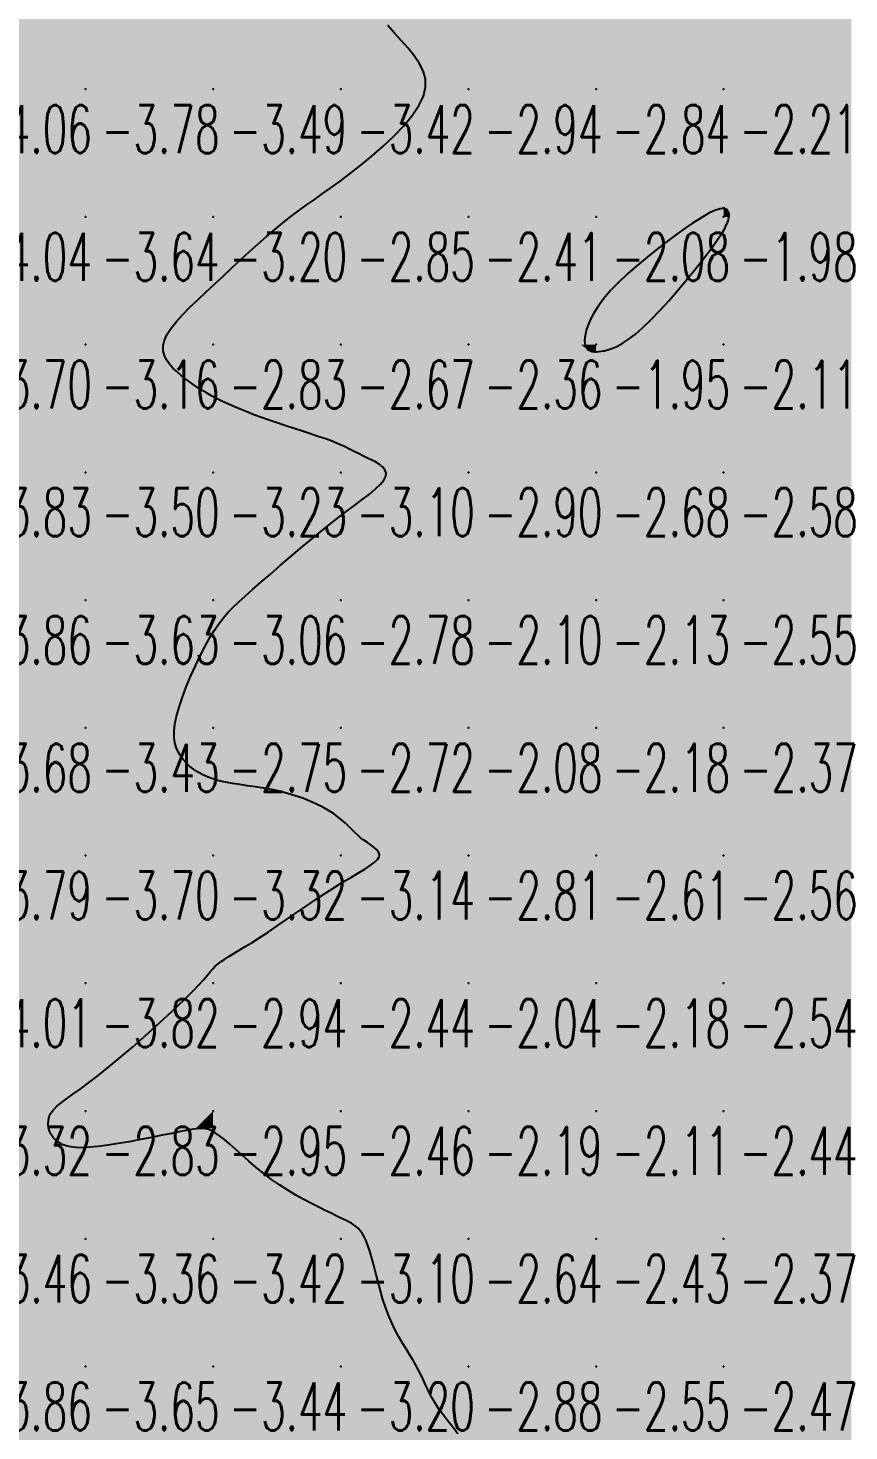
# Model space of a CAD drawing. Header units: millimetres. Extents: x 88261 to 90953, y 390274 to 392322.
# Drawn here: x 90365.7 to 90430.1, y 390732.2 to 390842 of the extents above; entities that cross this region are included whole.
import ezdxf
from ezdxf.enums import TextEntityAlignment as Align

# ---------------------------------------------------------------- set-up
doc = ezdxf.new("R2010")
doc.units = ezdxf.units.MM
doc.header["$LTSCALE"] = 25
for name, color, linetype in [('CN_03_00', 7, 'Continuous'), ('COTEAlt', 7, 'Continuous'), ('TN_COLORIAGE', 7, 'Continuous')]:
    doc.layers.add(name, color=color, linetype=linetype)
doc.styles.add('Simplex 1.0', font='Simplex.shx', dxfattribs={"width": 0.99, "height": 2.5})
doc.styles.get("Standard").update_dxf_attribs({"font": 'times.ttf'})

# ---------------------------------------------------------------- blocks, each defined once
blk = doc.blocks.new('COTE')
at = {"color": 0}
blk.add_point((0, 0), dxfattribs=at)
at = {"layer": 'COTEAlt'}
blk.add_attdef('ALT', text='', height=3.75, dxfattribs=at).set_placement((1.25, -1.25), align=Align.TOP_LEFT)

msp = doc.modelspace()

# ---------------------------------------------------------------- linework, layer by layer
at = {"layer": 'CN_03_00', "elevation": -3, "flags": 128}
msp.add_lwpolyline([(90399.43, 390731.98), (90399.13, 390732.36), (90398.82, 390732.74), (90398.51, 390733.13), (90398.22, 390733.52), (90397.94, 390733.91), (90397.69, 390734.29), (90397.46, 390734.67), (90397.26, 390735.05), (90397.07, 390735.43), (90396.9, 390735.8), (90396.72, 390736.18), (90396.54, 390736.56), (90396.35, 390736.95), (90396.14, 390737.34), (90395.9, 390737.75), (90395.64, 390738.17), (90395.37, 390738.61), (90395.09, 390739.07), (90394.8, 390739.56), (90394.52, 390740.09), (90394.25, 390740.65), (90393.99, 390741.25), (90393.75, 390741.89), (90393.53, 390742.57), (90393.33, 390743.26), (90393.15, 390743.95), (90392.97, 390744.62), (90392.81, 390745.25), (90392.65, 390745.83), (90392.5, 390746.35), (90392.35, 390746.78), (90392.21, 390747.14), (90392.06, 390747.44), (90391.92, 390747.68), (90391.78, 390747.87), (90391.65, 390748.03), (90391.51, 390748.15), (90391.37, 390748.26), (90391.23, 390748.36), (90391.08, 390748.45), (90390.91, 390748.54), (90390.72, 390748.64), (90390.49, 390748.76), (90390.21, 390748.89), (90389.89, 390749.04), (90389.5, 390749.23), (90389.04, 390749.45), (90388.53, 390749.7), (90387.96, 390749.99), (90387.36, 390750.31), (90386.74, 390750.66), (90386.1, 390751.04), (90385.46, 390751.45), (90384.82, 390751.89), (90384.21, 390752.35), (90383.62, 390752.83), (90383.05, 390753.31), (90382.52, 390753.78), (90382.02, 390754.23), (90381.56, 390754.64), (90381.13, 390755), (90380.75, 390755.31), (90380.42, 390755.54), (90380.11, 390755.71), (90379.81, 390755.81), (90379.49, 390755.86), (90379.15, 390755.86), (90378.74, 390755.82), (90378.27, 390755.74), (90377.7, 390755.63), (90377.02, 390755.49), (90376.25, 390755.34), (90375.42, 390755.17), (90374.56, 390755), (90373.68, 390754.84), (90372.82, 390754.69), (90372, 390754.56), (90371.25, 390754.46), (90370.59, 390754.4), (90370.02, 390754.37), (90369.52, 390754.38), (90369.09, 390754.43), (90368.73, 390754.51), (90368.42, 390754.62), (90368.15, 390754.77), (90367.92, 390754.95), (90367.73, 390755.17), (90367.56, 390755.41), (90367.44, 390755.67), (90367.36, 390755.94), (90367.32, 390756.23), (90367.34, 390756.52), (90367.41, 390756.8), (90367.54, 390757.08), (90367.74, 390757.34), (90368.01, 390757.61), (90368.35, 390757.89), (90368.76, 390758.2), (90369.25, 390758.55), (90369.83, 390758.96), (90370.49, 390759.45), (90371.24, 390760.03), (90372.08, 390760.7), (90372.98, 390761.45), (90373.92, 390762.25), (90374.87, 390763.08), (90375.79, 390763.9), (90376.66, 390764.7), (90377.46, 390765.44), (90378.15, 390766.11), (90378.71, 390766.67), (90379.15, 390767.14), (90379.51, 390767.54), (90379.79, 390767.86), (90380.02, 390768.13), (90380.23, 390768.36), (90380.42, 390768.57), (90380.64, 390768.76), (90380.88, 390768.94), (90381.17, 390769.14), (90381.49, 390769.34), (90381.87, 390769.57), (90382.29, 390769.82), (90382.77, 390770.11), (90383.3, 390770.44), (90383.9, 390770.82), (90384.55, 390771.25), (90385.26, 390771.73), (90386, 390772.23), (90386.76, 390772.76), (90387.53, 390773.28), (90388.3, 390773.8), (90389.05, 390774.3), (90389.78, 390774.76), (90390.45, 390775.18), (90391.08, 390775.55), (90391.64, 390775.88), (90392.13, 390776.18), (90392.55, 390776.45), (90392.88, 390776.69), (90393.12, 390776.92), (90393.25, 390777.13), (90393.28, 390777.32), (90393.21, 390777.51), (90393.07, 390777.7), (90392.87, 390777.88), (90392.62, 390778.06), (90392.35, 390778.25), (90392.07, 390778.44), (90391.8, 390778.64), (90391.55, 390778.85), (90391.32, 390779.07), (90391.09, 390779.3), (90390.85, 390779.53), (90390.61, 390779.77), (90390.34, 390780.02), (90390.03, 390780.27), (90389.68, 390780.52), (90389.28, 390780.77), (90388.84, 390781.02), (90388.35, 390781.27), (90387.83, 390781.5), (90387.27, 390781.72), (90386.69, 390781.92), (90386.08, 390782.11), (90385.46, 390782.27), (90384.83, 390782.4), (90384.2, 390782.51), (90383.57, 390782.61), (90382.95, 390782.7), (90382.35, 390782.79), (90381.77, 390782.88), (90381.22, 390782.98), (90380.7, 390783.1), (90380.23, 390783.24), (90379.79, 390783.4), (90379.39, 390783.59), (90379.03, 390783.79), (90378.71, 390784.01), (90378.41, 390784.25), (90378.14, 390784.5), (90377.9, 390784.77), (90377.69, 390785.05), (90377.51, 390785.36), (90377.36, 390785.69), (90377.25, 390786.07), (90377.2, 390786.49), (90377.2, 390786.97), (90377.26, 390787.53), (90377.39, 390788.15), (90377.58, 390788.86), (90377.84, 390789.63), (90378.15, 390790.44), (90378.49, 390791.27), (90378.86, 390792.09), (90379.24, 390792.88), (90379.63, 390793.63), (90380, 390794.3), (90380.35, 390794.88), (90380.69, 390795.38), (90381.03, 390795.83), (90381.4, 390796.26), (90381.8, 390796.67), (90382.24, 390797.09), (90382.75, 390797.55), (90383.33, 390798.06), (90384, 390798.64), (90384.74, 390799.28), (90385.53, 390799.97), (90386.37, 390800.68), (90387.23, 390801.4), (90388.09, 390802.12), (90388.94, 390802.81), (90389.76, 390803.46), (90390.54, 390804.06), (90391.26, 390804.6), (90391.91, 390805.09), (90392.49, 390805.54), (90392.97, 390805.95), (90393.36, 390806.31), (90393.63, 390806.64), (90393.78, 390806.94), (90393.8, 390807.21), (90393.71, 390807.45), (90393.53, 390807.67), (90393.27, 390807.87), (90392.97, 390808.06), (90392.64, 390808.23), (90392.3, 390808.38), (90391.98, 390808.53), (90391.69, 390808.68), (90391.41, 390808.81), (90391.15, 390808.95), (90390.88, 390809.09), (90390.59, 390809.23), (90390.28, 390809.38), (90389.91, 390809.53), (90389.49, 390809.7), (90389, 390809.88), (90388.46, 390810.06), (90387.87, 390810.26), (90387.24, 390810.46), (90386.59, 390810.67), (90385.94, 390810.89), (90385.28, 390811.11), (90384.65, 390811.32), (90384.03, 390811.54), (90383.45, 390811.75), (90382.9, 390811.97), (90382.37, 390812.18), (90381.86, 390812.39), (90381.39, 390812.61), (90380.94, 390812.82), (90380.51, 390813.03), (90380.11, 390813.24), (90379.73, 390813.46), (90379.37, 390813.67), (90379.02, 390813.89), (90378.69, 390814.12), (90378.36, 390814.36), (90378.04, 390814.6), (90377.72, 390814.86), (90377.4, 390815.13), (90377.1, 390815.41), (90376.83, 390815.72), (90376.6, 390816.04), (90376.43, 390816.39), (90376.33, 390816.76), (90376.33, 390817.16), (90376.43, 390817.59), (90376.64, 390818.05), (90376.97, 390818.54), (90377.38, 390819.06), (90377.87, 390819.6), (90378.43, 390820.17), (90379.04, 390820.75), (90379.68, 390821.36), (90380.35, 390821.97), (90381.03, 390822.6), (90381.71, 390823.24), (90382.4, 390823.87), (90383.08, 390824.5), (90383.76, 390825.11), (90384.43, 390825.7), (90385.08, 390826.25), (90385.72, 390826.77), (90386.33, 390827.26), (90386.94, 390827.71), (90387.54, 390828.15), (90388.16, 390828.58), (90388.8, 390829.04), (90389.48, 390829.52), (90390.2, 390830.05), (90390.98, 390830.64), (90391.82, 390831.3), (90392.7, 390832.02), (90393.57, 390832.78), (90394.41, 390833.57), (90395.18, 390834.38), (90395.85, 390835.17), (90396.38, 390835.95), (90396.74, 390836.7), (90396.9, 390837.39), (90396.88, 390838.05), (90396.7, 390838.67), (90396.4, 390839.27), (90396, 390839.86), (90395.53, 390840.44), (90395, 390841.03), (90394.46, 390841.63), (90393.92, 390842.26)], dxfattribs=at)
at = {"layer": 'CN_03_00', "elevation": -2, "flags": 128}
msp.add_lwpolyline([(90410.9, 390816.76), (90411.18, 390816.83), (90411.5, 390816.93), (90411.87, 390817.1), (90412.3, 390817.32), (90412.77, 390817.63), (90413.31, 390818.04), (90413.9, 390818.55), (90414.55, 390819.19), (90415.25, 390819.91), (90415.97, 390820.7), (90416.69, 390821.53), (90417.38, 390822.36), (90418.04, 390823.17), (90418.64, 390823.92), (90419.16, 390824.6), (90419.57, 390825.17), (90419.9, 390825.64), (90420.15, 390826.03), (90420.33, 390826.34), (90420.46, 390826.59), (90420.54, 390826.78), (90420.6, 390826.94), (90420.63, 390827.07), (90420.65, 390827.18), (90420.67, 390827.27), (90420.67, 390827.36), (90420.67, 390827.43), (90420.67, 390827.5), (90420.66, 390827.56), (90420.64, 390827.61), (90420.61, 390827.66), (90420.58, 390827.72), (90420.54, 390827.77), (90420.49, 390827.81), (90420.42, 390827.85), (90420.34, 390827.87), (90420.24, 390827.89), (90420.13, 390827.89), (90419.99, 390827.87), (90419.82, 390827.83), (90419.62, 390827.77), (90419.38, 390827.67), (90419.09, 390827.52), (90418.74, 390827.33), (90418.32, 390827.07), (90417.82, 390826.75), (90417.24, 390826.35), (90416.58, 390825.88), (90415.84, 390825.33), (90415.06, 390824.73), (90414.26, 390824.1), (90413.47, 390823.44), (90412.71, 390822.77), (90412.01, 390822.11), (90411.38, 390821.47), (90410.86, 390820.86), (90410.44, 390820.29), (90410.1, 390819.76), (90409.84, 390819.28), (90409.65, 390818.84), (90409.51, 390818.44), (90409.43, 390818.09), (90409.38, 390817.8), (90409.36, 390817.55), (90409.37, 390817.35), (90409.4, 390817.19), (90409.44, 390817.06), (90409.5, 390816.97), (90409.57, 390816.9), (90409.64, 390816.84), (90409.72, 390816.8), (90409.79, 390816.76), (90409.87, 390816.73), (90409.95, 390816.7), (90410.04, 390816.69), (90410.16, 390816.68), (90410.3, 390816.68), (90410.46, 390816.7), (90410.66, 390816.72), (90410.9, 390816.76)], close=True, dxfattribs=at)
at = {"layer": 'TN_COLORIAGE', "color": 121}
for points in [[(90360.25, 390841.79, -3.34), (90361.02, 390838.01, -3.34), (90360.25, 390847.24, -3.34), (90370.25, 390847.24, -3.34)], [(90362.26, 390837.24, -3.34), (90361.02, 390838.01, -3.34), (90370.25, 390837.24, -3.34), (90370.25, 390847.24, -3.34)], [(90370.25, 390837.24, -3), (90380.17, 390847.16, -3), (90370.25, 390847.24, -3), (90380.07, 390847.24, -3)], [(90370.25, 390837.24, -3), (90380.17, 390847.16, -3), (90380.25, 390837.24, -3), (90380.25, 390847.12, -3)], [(90390.08, 390847.07, -3.49), (90380.25, 390847.12, -3.49), (90380.25, 390837.24, -3.49)], [(90380.25, 390837.24, -3), (90390.08, 390847.07, -3), (90390.25, 390837.24, -3), (90390.25, 390847.04, -3)], [(90394.39, 390841.38, -3.42), (90390.25, 390847.04, -3.42), (90390.25, 390837.24, -3.42)], [(90394.39, 390841.38, -3.42), (90398.95, 390837.24, -3.42), (90390.25, 390837.24, -3.42)], [(90361.91, 390828.9, -3.64), (90361.33, 390827.24, -3.64), (90370.25, 390837.24, -3.64), (90370.25, 390827.24, -3.64)], [(90361.91, 390828.9, -3.78), (90362.26, 390837.24, -3.78), (90370.25, 390837.24, -3.78)], [(90370.25, 390837.24, -3.49), (90370.25, 390827.24, -3.49), (90380.25, 390837.24, -3.49)], [(90370.25, 390827.24, -3.49), (90380.25, 390827.24, -3.49), (90380.25, 390837.24, -3.49)], [(90380.25, 390837.24, -3.42), (90380.25, 390827.24, -3.42), (90390.25, 390837.24, -3.42)], [(90390.25, 390837.24, -3), (90390.25, 390829.85, -3), (90380.25, 390827.24, -3), (90385.95, 390827.24, -3)], [(90390.25, 390829.85, -3.42), (90398.95, 390837.24, -3.42), (90390.25, 390837.24, -3.42)], [(90360.25, 390825.95, -3.64), (90361.33, 390827.24, -3.64), (90360.25, 390817.24, -3.64), (90370.25, 390827.24, -3.64)], [(90360.25, 390817.24, -3.64), (90370.25, 390817.24, -3.64), (90370.25, 390827.24, -3.64)], [(90370.25, 390827.24, -3.2), (90370.25, 390817.24, -3.2), (90380.25, 390827.24, -3.2)], [(90380.25, 390827.24, -3), (90380.25, 390821.84, -3), (90370.25, 390817.24, -3), (90375.15, 390817.24, -3)], [(90380.25, 390821.84, -3.2), (90385.95, 390827.24, -3.2), (90380.25, 390827.24, -3.2)], [(90360.25, 390817.24, -3.16), (90360.25, 390807.24, -3.16), (90370.25, 390817.24, -3.16)], [(90360.25, 390807.24, -3.16), (90370.25, 390807.24, -3.16), (90370.25, 390817.24, -3.16)], [(90370.25, 390807.24, -3), (90377.73, 390814.72, -3), (90370.25, 390817.24, -3), (90375.15, 390817.24, -3)], [(90370.25, 390807.24, -3), (90377.73, 390814.72, -3), (90380.25, 390807.24, -3), (90380.25, 390813.03, -3)], [(90384.34, 390811.33, -3.23), (90380.25, 390813.03, -3.23), (90380.25, 390807.24, -3.23)], [(90380.25, 390807.24, -3), (90384.34, 390811.33, -3), (90390.25, 390807.24, -3), (90390.25, 390809.56, -3)], [(90391.61, 390808.6, -3.1), (90390.25, 390809.56, -3.1), (90390.25, 390807.24, -3.1)], [(90391.61, 390808.6, -3.1), (90395.2, 390807.24, -3.1), (90390.25, 390807.24, -3.1)], [(90360.25, 390807.24, -3.5), (90360.25, 390797.24, -3.5), (90370.25, 390807.24, -3.5)], [(90360.25, 390797.24, -3.5), (90370.25, 390797.24, -3.5), (90370.25, 390807.24, -3.5)], [(90370.25, 390807.24, -3.23), (90370.25, 390797.24, -3.23), (90380.25, 390807.24, -3.23)], [(90370.25, 390797.24, -3.23), (90380.25, 390797.24, -3.23), (90380.25, 390807.24, -3.23)], [(90380.25, 390807.24, -3.1), (90380.25, 390797.24, -3.1), (90390.25, 390807.24, -3.1)], [(90390.25, 390807.24, -3), (90390.25, 390804.07, -3), (90380.25, 390797.24, -3), (90382.37, 390797.24, -3)], [(90390.25, 390804.07, -3.1), (90395.2, 390807.24, -3.1), (90390.25, 390807.24, -3.1)], [(90360.25, 390797.24, -3.63), (90360.25, 390787.24, -3.63), (90370.25, 390797.24, -3.63)], [(90360.25, 390787.24, -3.63), (90370.25, 390787.24, -3.63), (90370.25, 390797.24, -3.63)], [(90370.25, 390797.24, -3.06), (90370.25, 390787.24, -3.06), (90380.25, 390797.24, -3.06)], [(90370.25, 390787.24, -3), (90376.61, 390787.24, -3), (90380.25, 390797.24, -3), (90380.25, 390795.32, -3)], [(90380.25, 390795.32, -3.06), (90382.37, 390797.24, -3.06), (90380.25, 390797.24, -3.06)], [(90360.25, 390787.24, -3.43), (90360.25, 390777.24, -3.43), (90370.25, 390787.24, -3.43)], [(90360.25, 390777.24, -3.43), (90370.25, 390777.24, -3.43), (90370.25, 390787.24, -3.43)], [(90370.25, 390777.24, -3), (90377.64, 390784.63, -3), (90370.25, 390787.24, -3), (90376.61, 390787.24, -3)], [(90370.25, 390777.24, -3), (90377.64, 390784.63, -3), (90380.25, 390777.24, -3), (90380.25, 390782.85, -3)], [(90385.57, 390782.56, -3.32), (90380.25, 390782.85, -3.32), (90380.25, 390777.24, -3.32)], [(90380.25, 390777.24, -3), (90385.57, 390782.56, -3), (90390.25, 390777.24, -3), (90390.25, 390780.51, -3)], [(90391.53, 390778.52, -3.14), (90390.25, 390780.51, -3.14), (90390.25, 390777.24, -3.14)], [(90391.53, 390778.52, -3.14), (90394.43, 390777.24, -3.14), (90390.25, 390777.24, -3.14)], [(90360.25, 390767.57, -3.7), (90360.48, 390767.47, -3.7), (90360.25, 390777.24, -3.7), (90370.25, 390777.24, -3.7)], [(90360.63, 390767.24, -3.7), (90360.48, 390767.47, -3.7), (90370.25, 390767.24, -3.7), (90370.25, 390777.24, -3.7)], [(90370.25, 390777.24, -3.32), (90370.25, 390767.24, -3.32), (90380.25, 390777.24, -3.32)], [(90370.25, 390767.24, -3), (90379.6, 390767.24, -3), (90380.25, 390777.24, -3), (90380.25, 390768.77, -3)], [(90380.25, 390777.24, -3), (90380.25, 390768.77, -3), (90390.25, 390777.24, -3), (90383.22, 390770.21, -3)], [(90390.25, 390775.28, -3.14), (90383.22, 390770.21, -3.14), (90390.25, 390777.24, -3.14)], [(90390.25, 390775.28, -3.14), (90394.43, 390777.24, -3.14), (90390.25, 390777.24, -3.14)], [(90360.63, 390767.24, -3.32), (90360.25, 390767.14, -3.32), (90370.25, 390767.24, -3.32), (90360.25, 390757.24, -3.32)], [(90370.25, 390767.24, -3), (90370.25, 390758.92, -3), (90360.25, 390757.24, -3), (90366.85, 390757.24, -3)], [(90370.25, 390758.92, -3.82), (90379.6, 390767.24, -3.82), (90370.25, 390767.24, -3.82)], [(90360.25, 390747.24, -3), (90367.61, 390754.6, -3), (90360.25, 390757.24, -3), (90366.85, 390757.24, -3)], [(90380.25, 390747.24, -3), (90380.25, 390756.08, -3), (90370.25, 390747.24, -3), (90378.92, 390755.91, -3)], [(90370.25, 390754.07, -3.36), (90378.92, 390755.91, -3.36), (90370.25, 390747.24, -3.36)], [(90384.61, 390751.6, -3.42), (90380.25, 390756.08, -3.42), (90380.25, 390747.24, -3.42)], [(90360.25, 390747.24, -3), (90367.61, 390754.6, -3), (90370.25, 390747.24, -3), (90370.25, 390754.07, -3)], [(90380.25, 390747.24, -3), (90384.61, 390751.6, -3), (90390.25, 390747.24, -3), (90390.25, 390748.85, -3)], [(90391.38, 390748.37, -3.1), (90390.25, 390748.85, -3.1), (90390.25, 390747.24, -3.1)], [(90391.38, 390748.37, -3.1), (90392.46, 390747.24, -3.1), (90390.25, 390747.24, -3.1)], [(90360.25, 390747.24, -3.36), (90360.25, 390737.24, -3.36), (90370.25, 390747.24, -3.36)], [(90360.25, 390737.24, -3.36), (90370.25, 390737.24, -3.36), (90370.25, 390747.24, -3.36)], [(90370.25, 390747.24, -3.42), (90370.25, 390737.24, -3.42), (90380.25, 390747.24, -3.42)], [(90370.25, 390737.24, -3.42), (90380.25, 390737.24, -3.42), (90380.25, 390747.24, -3.42)], [(90380.25, 390747.24, -3.1), (90380.25, 390737.24, -3.1), (90390.25, 390747.24, -3.1)], [(90380.25, 390737.24, -3.1), (90390.25, 390737.24, -3.1), (90390.25, 390747.24, -3.1)], [(90390.25, 390737.24, -3), (90393.76, 390740.75, -3), (90390.25, 390747.24, -3), (90392.46, 390747.24, -3)], [(90393.76, 390740.75, -3.2), (90396.43, 390737.24, -3.2), (90390.25, 390737.24, -3.2)], [(90360.25, 390737.24, -3.65), (90360.25, 390727.24, -3.65), (90370.25, 390737.24, -3.65)], [(90360.25, 390727.24, -3.65), (90370.25, 390727.24, -3.65), (90370.25, 390737.24, -3.65)], [(90370.25, 390737.24, -3.44), (90370.25, 390727.24, -3.44), (90380.25, 390737.24, -3.44)], [(90370.25, 390727.24, -3.44), (90380.25, 390727.24, -3.44), (90380.25, 390737.24, -3.44)], [(90380.25, 390737.24, -3.2), (90380.25, 390727.24, -3.2), (90390.25, 390737.24, -3.2)], [(90380.25, 390727.24, -3.2), (90390.25, 390727.24, -3.2), (90390.25, 390737.24, -3.2)], [(90390.25, 390727.24, -3), (90397.36, 390734.35, -3), (90390.25, 390737.24, -3), (90396.43, 390737.24, -3)], [(90390.25, 390727.24, -3), (90397.36, 390734.35, -3), (90400.25, 390727.24, -3), (90400.25, 390731.11, -3)]]:
    msp.add_solid(points, dxfattribs=at)
at = {"layer": 'TN_COLORIAGE', "color": 111}
for points in [[(90390.25, 390847.04, -2.4), (90394.39, 390841.38, -2.4), (90390.25, 390847.24, -2.4), (90400.25, 390847.24, -2.4)], [(90398.95, 390837.24, -2.4), (90394.39, 390841.38, -2.4), (90400.25, 390837.24, -2.4), (90400.25, 390847.24, -2.4)], [(90400.25, 390847.24, -2.63), (90400.25, 390837.24, -2.63), (90410.25, 390847.24, -2.63)], [(90400.25, 390837.24, -2.63), (90410.25, 390837.24, -2.63), (90410.25, 390847.24, -2.63)], [(90410.25, 390837.24, -2), (90419.71, 390846.7, -2), (90410.25, 390847.24, -2), (90419.54, 390847.24, -2)], [(90410.25, 390837.24, -2), (90419.71, 390846.7, -2), (90420.25, 390837.24, -2), (90420.25, 390845.36, -2)], [(90430.25, 390847.24, -2), (90421.32, 390847.24, -2), (90420.25, 390837.24, -2), (90420.25, 390845.36, -2)], [(90420.25, 390837.24, -2.4), (90430.25, 390837.24, -2.4), (90430.25, 390847.24, -2.4)], [(90398.95, 390837.24, -2.85), (90390.25, 390829.85, -2.85), (90400.25, 390837.24, -2.85), (90390.25, 390827.24, -2.85)], [(90390.25, 390827.24, -2.94), (90400.25, 390827.24, -2.94), (90400.25, 390837.24, -2.94)], [(90400.25, 390837.24, -2.84), (90400.25, 390827.24, -2.84), (90410.25, 390837.24, -2.84)], [(90400.25, 390827.24, -2.84), (90410.25, 390827.24, -2.84), (90410.25, 390837.24, -2.84)], [(90410.25, 390837.24, -2.21), (90410.25, 390827.24, -2.21), (90420.25, 390837.24, -2.21)], [(90420.25, 390837.24, -2), (90420.25, 390828.08, -2), (90410.25, 390827.24, -2), (90418.24, 390827.24, -2)], [(90430.25, 390837.24, -2), (90420.68, 390827.67, -2), (90420.25, 390837.24, -2), (90420.25, 390828.08, -2)], [(90430.25, 390837.24, -2), (90420.68, 390827.67, -2), (90430.25, 390827.24, -2), (90420.71, 390827.24, -2)], [(90385.95, 390827.24, -2.85), (90390.25, 390829.85, -2.85), (90390.25, 390827.24, -2.85)], [(90385.95, 390827.24, -2.83), (90380.25, 390821.84, -2.83), (90390.25, 390827.24, -2.83), (90380.25, 390817.24, -2.83)], [(90380.25, 390817.24, -2.85), (90390.25, 390817.24, -2.85), (90390.25, 390827.24, -2.85)], [(90390.25, 390827.24, -2.41), (90390.25, 390817.24, -2.41), (90400.25, 390827.24, -2.41)], [(90390.25, 390817.24, -2.41), (90400.25, 390817.24, -2.41), (90400.25, 390827.24, -2.41)], [(90400.25, 390827.24, -2.08), (90400.25, 390817.24, -2.08), (90410.25, 390827.24, -2.08)], [(90400.25, 390817.24, -2), (90409.07, 390817.24, -2), (90410.25, 390827.24, -2), (90410.25, 390821.08, -2)], [(90410.25, 390821.08, -2.08), (90418.24, 390827.24, -2.08), (90410.25, 390827.24, -2.08)], [(90430.25, 390827.24, -2), (90420.71, 390827.24, -2), (90420.25, 390817.24, -2), (90420.25, 390825.78, -2)], [(90420.25, 390817.24, -2.39), (90430.25, 390817.24, -2.39), (90430.25, 390827.24, -2.39)], [(90413.23, 390817.24, -2.11), (90420.25, 390825.78, -2.11), (90420.25, 390817.24, -2.11)], [(90375.15, 390817.24, -2.83), (90380.25, 390821.84, -2.83), (90380.25, 390817.24, -2.83)], [(90375.15, 390817.24, -2.83), (90377.73, 390814.72, -2.83), (90380.25, 390817.24, -2.83)], [(90380.25, 390813.03, -2.83), (90377.73, 390814.72, -2.83), (90380.25, 390817.24, -2.83)], [(90380.25, 390813.03, -2.67), (90384.34, 390811.33, -2.67), (90380.25, 390817.24, -2.67), (90390.25, 390817.24, -2.67)], [(90390.25, 390809.56, -2.67), (90384.34, 390811.33, -2.67), (90390.25, 390817.24, -2.67)], [(90390.25, 390809.56, -2.36), (90391.61, 390808.6, -2.36), (90390.25, 390817.24, -2.36), (90400.25, 390817.24, -2.36)], [(90395.2, 390807.24, -2.36), (90391.61, 390808.6, -2.36), (90400.25, 390807.24, -2.36), (90400.25, 390817.24, -2.36)], [(90400.25, 390807.24, -2), (90409.74, 390816.74, -2), (90400.25, 390817.24, -2), (90409.07, 390817.24, -2)], [(90410.25, 390807.24, -2), (90410.25, 390816.59, -2), (90420.25, 390817.24, -2), (90413.23, 390817.24, -2)], [(90410.25, 390807.24, -2.11), (90420.25, 390807.24, -2.11), (90420.25, 390817.24, -2.11)], [(90420.25, 390817.24, -2.33), (90420.25, 390807.24, -2.33), (90430.25, 390817.24, -2.33)], [(90420.25, 390807.24, -2.33), (90430.25, 390807.24, -2.33), (90430.25, 390817.24, -2.33)], [(90400.25, 390807.24, -2), (90409.74, 390816.74, -2), (90410.25, 390807.24, -2), (90410.25, 390816.59, -2)], [(90395.2, 390807.24, -2.78), (90390.25, 390804.07, -2.78), (90400.25, 390807.24, -2.78), (90390.25, 390797.24, -2.78)], [(90390.25, 390797.24, -2.9), (90400.25, 390797.24, -2.9), (90400.25, 390807.24, -2.9)], [(90400.25, 390807.24, -2.68), (90400.25, 390797.24, -2.68), (90410.25, 390807.24, -2.68)], [(90400.25, 390797.24, -2.68), (90410.25, 390797.24, -2.68), (90410.25, 390807.24, -2.68)], [(90410.25, 390807.24, -2.58), (90410.25, 390797.24, -2.58), (90420.25, 390807.24, -2.58)], [(90410.25, 390797.24, -2.58), (90420.25, 390797.24, -2.58), (90420.25, 390807.24, -2.58)], [(90420.25, 390807.24, -2.34), (90420.25, 390797.24, -2.34), (90430.25, 390807.24, -2.34)], [(90420.25, 390797.24, -2.34), (90430.25, 390797.24, -2.34), (90430.25, 390807.24, -2.34)], [(90382.37, 390797.24, -2.78), (90390.25, 390804.07, -2.78), (90390.25, 390797.24, -2.78)], [(90382.37, 390797.24, -2.75), (90380.25, 390795.32, -2.75), (90390.25, 390797.24, -2.75), (90380.25, 390787.24, -2.75)], [(90380.25, 390787.24, -2.78), (90390.25, 390787.24, -2.78), (90390.25, 390797.24, -2.78)], [(90390.25, 390797.24, -2.1), (90390.25, 390787.24, -2.1), (90400.25, 390797.24, -2.1)], [(90390.25, 390787.24, -2.1), (90400.25, 390787.24, -2.1), (90400.25, 390797.24, -2.1)], [(90400.25, 390797.24, -2.13), (90400.25, 390787.24, -2.13), (90410.25, 390797.24, -2.13)], [(90400.25, 390787.24, -2.13), (90410.25, 390787.24, -2.13), (90410.25, 390797.24, -2.13)], [(90410.25, 390797.24, -2.55), (90410.25, 390787.24, -2.55), (90420.25, 390797.24, -2.55)], [(90410.25, 390787.24, -2.55), (90420.25, 390787.24, -2.55), (90420.25, 390797.24, -2.55)], [(90420.25, 390797.24, -2.33), (90420.25, 390787.24, -2.33), (90430.25, 390797.24, -2.33)], [(90420.25, 390787.24, -2.33), (90430.25, 390787.24, -2.33), (90430.25, 390797.24, -2.33)], [(90380.25, 390795.32, -2.75), (90376.61, 390787.24, -2.75), (90380.25, 390787.24, -2.75)], [(90376.61, 390787.24, -2.75), (90377.64, 390784.63, -2.75), (90380.25, 390787.24, -2.75)], [(90380.25, 390782.85, -2.75), (90377.64, 390784.63, -2.75), (90380.25, 390787.24, -2.75)], [(90380.25, 390782.85, -2.72), (90385.57, 390782.56, -2.72), (90380.25, 390787.24, -2.72), (90390.25, 390787.24, -2.72)], [(90390.25, 390780.51, -2.72), (90385.57, 390782.56, -2.72), (90390.25, 390787.24, -2.72)], [(90390.25, 390780.51, -2.08), (90391.53, 390778.52, -2.08), (90390.25, 390787.24, -2.08), (90400.25, 390787.24, -2.08)], [(90394.43, 390777.24, -2.08), (90391.53, 390778.52, -2.08), (90400.25, 390777.24, -2.08), (90400.25, 390787.24, -2.08)], [(90400.25, 390787.24, -2.18), (90400.25, 390777.24, -2.18), (90410.25, 390787.24, -2.18)], [(90400.25, 390777.24, -2.18), (90410.25, 390777.24, -2.18), (90410.25, 390787.24, -2.18)], [(90410.25, 390787.24, -2.37), (90410.25, 390777.24, -2.37), (90420.25, 390787.24, -2.37)], [(90410.25, 390777.24, -2.37), (90420.25, 390777.24, -2.37), (90420.25, 390787.24, -2.37)], [(90420.25, 390787.24, -2.45), (90420.25, 390777.24, -2.45), (90430.25, 390787.24, -2.45)], [(90420.25, 390777.24, -2.45), (90430.25, 390777.24, -2.45), (90430.25, 390787.24, -2.45)], [(90394.43, 390777.24, -2.44), (90390.25, 390775.28, -2.44), (90400.25, 390777.24, -2.44), (90390.25, 390767.24, -2.44)], [(90390.25, 390767.24, -2.81), (90400.25, 390767.24, -2.81), (90400.25, 390777.24, -2.81)], [(90400.25, 390777.24, -2.61), (90400.25, 390767.24, -2.61), (90410.25, 390777.24, -2.61)], [(90400.25, 390767.24, -2.61), (90410.25, 390767.24, -2.61), (90410.25, 390777.24, -2.61)], [(90410.25, 390777.24, -2.56), (90410.25, 390767.24, -2.56), (90420.25, 390777.24, -2.56)], [(90410.25, 390767.24, -2.56), (90420.25, 390767.24, -2.56), (90420.25, 390777.24, -2.56)], [(90420.25, 390777.24, -2.34), (90420.25, 390767.24, -2.34), (90430.25, 390777.24, -2.34)], [(90420.25, 390767.24, -2.34), (90430.25, 390767.24, -2.34), (90430.25, 390777.24, -2.34)], [(90383.22, 390770.21, -2.44), (90390.25, 390775.28, -2.44), (90380.25, 390767.24, -2.44), (90390.25, 390767.24, -2.44)], [(90383.22, 390770.21, -2.94), (90380.25, 390768.77, -2.94), (90380.25, 390767.24, -2.94)], [(90380.25, 390768.77, -2.94), (90379.6, 390767.24, -2.94), (90380.25, 390767.24, -2.94)], [(90379.6, 390767.24, -2.83), (90370.25, 390758.92, -2.83), (90380.25, 390767.24, -2.83), (90370.25, 390757.24, -2.83)], [(90370.25, 390757.24, -2.94), (90380.25, 390757.24, -2.94), (90380.25, 390767.24, -2.94)], [(90380.25, 390767.24, -2.44), (90380.25, 390757.24, -2.44), (90390.25, 390767.24, -2.44)], [(90380.25, 390757.24, -2.44), (90390.25, 390757.24, -2.44), (90390.25, 390767.24, -2.44)], [(90390.25, 390767.24, -2.04), (90390.25, 390757.24, -2.04), (90400.25, 390767.24, -2.04)], [(90390.25, 390757.24, -2.04), (90400.25, 390757.24, -2.04), (90400.25, 390767.24, -2.04)], [(90400.25, 390767.24, -2.18), (90400.25, 390757.24, -2.18), (90410.25, 390767.24, -2.18)], [(90400.25, 390757.24, -2.18), (90410.25, 390757.24, -2.18), (90410.25, 390767.24, -2.18)], [(90410.25, 390767.24, -2.54), (90410.25, 390757.24, -2.54), (90420.25, 390767.24, -2.54)], [(90410.25, 390757.24, -2.54), (90420.25, 390757.24, -2.54), (90420.25, 390767.24, -2.54)], [(90420.25, 390767.24, -2.25), (90420.25, 390757.24, -2.25), (90430.25, 390767.24, -2.25)], [(90420.25, 390757.24, -2.25), (90430.25, 390757.24, -2.25), (90430.25, 390767.24, -2.25)], [(90366.85, 390757.24, -2.83), (90370.25, 390758.92, -2.83), (90370.25, 390757.24, -2.83)], [(90366.85, 390757.24, -2.83), (90367.61, 390754.6, -2.83), (90370.25, 390757.24, -2.83)], [(90370.25, 390754.07, -2.83), (90367.61, 390754.6, -2.83), (90370.25, 390757.24, -2.83)], [(90378.92, 390755.91, -2.83), (90370.25, 390754.07, -2.83), (90380.25, 390757.24, -2.83), (90370.25, 390757.24, -2.83)], [(90378.92, 390755.91, -2.95), (90380.25, 390756.08, -2.95), (90380.25, 390757.24, -2.95)], [(90380.25, 390756.08, -2.46), (90384.61, 390751.6, -2.46), (90380.25, 390757.24, -2.46), (90390.25, 390757.24, -2.46)], [(90390.25, 390748.85, -2.46), (90384.61, 390751.6, -2.46), (90390.25, 390757.24, -2.46)], [(90390.25, 390748.85, -2.19), (90391.38, 390748.37, -2.19), (90390.25, 390757.24, -2.19), (90400.25, 390757.24, -2.19)], [(90392.46, 390747.24, -2.19), (90391.38, 390748.37, -2.19), (90400.25, 390747.24, -2.19), (90400.25, 390757.24, -2.19)], [(90400.25, 390757.24, -2.11), (90400.25, 390747.24, -2.11), (90410.25, 390757.24, -2.11)], [(90400.25, 390747.24, -2.11), (90410.25, 390747.24, -2.11), (90410.25, 390757.24, -2.11)], [(90410.25, 390757.24, -2.44), (90410.25, 390747.24, -2.44), (90420.25, 390757.24, -2.44)], [(90410.25, 390747.24, -2.44), (90420.25, 390747.24, -2.44), (90420.25, 390757.24, -2.44)], [(90420.25, 390757.24, -2.18), (90420.25, 390747.24, -2.18), (90430.25, 390757.24, -2.18)], [(90420.25, 390747.24, -2.18), (90430.25, 390747.24, -2.18), (90430.25, 390757.24, -2.18)], [(90392.46, 390747.24, -2.64), (90393.76, 390740.75, -2.64), (90400.25, 390747.24, -2.64)], [(90396.43, 390737.24, -2.64), (90393.76, 390740.75, -2.64), (90400.25, 390737.24, -2.64), (90400.25, 390747.24, -2.64)], [(90400.25, 390747.24, -2.43), (90400.25, 390737.24, -2.43), (90410.25, 390747.24, -2.43)], [(90400.25, 390737.24, -2.43), (90410.25, 390737.24, -2.43), (90410.25, 390747.24, -2.43)], [(90410.25, 390747.24, -2.37), (90410.25, 390737.24, -2.37), (90420.25, 390747.24, -2.37)], [(90410.25, 390737.24, -2.37), (90420.25, 390737.24, -2.37), (90420.25, 390747.24, -2.37)], [(90420.25, 390747.24, -2.22), (90420.25, 390737.24, -2.22), (90430.25, 390747.24, -2.22)], [(90420.25, 390737.24, -2.22), (90430.25, 390737.24, -2.22), (90430.25, 390747.24, -2.22)], [(90396.43, 390737.24, -2.88), (90397.36, 390734.35, -2.88), (90400.25, 390737.24, -2.88)], [(90400.25, 390731.11, -2.88), (90397.36, 390734.35, -2.88), (90400.25, 390737.24, -2.88)], [(90400.25, 390731.11, -2.55), (90401.72, 390728.71, -2.55), (90400.25, 390737.24, -2.55), (90410.25, 390737.24, -2.55)], [(90401.95, 390727.24, -2.55), (90401.72, 390728.71, -2.55), (90410.25, 390727.24, -2.55), (90410.25, 390737.24, -2.55)], [(90410.25, 390737.24, -2.47), (90410.25, 390727.24, -2.47), (90420.25, 390737.24, -2.47)], [(90410.25, 390727.24, -2.47), (90420.25, 390727.24, -2.47), (90420.25, 390737.24, -2.47)], [(90420.25, 390737.24, -2.2), (90420.25, 390727.24, -2.2), (90430.25, 390737.24, -2.2)], [(90420.25, 390727.24, -2.2), (90430.25, 390727.24, -2.2), (90430.25, 390737.24, -2.2)]]:
    msp.add_solid(points, dxfattribs=at)
at = {"layer": 'TN_COLORIAGE', "color": 101}
for points in [[(90418.24, 390827.24, -1.98), (90420.25, 390828.08, -1.98), (90420.25, 390827.24, -1.98)], [(90420.25, 390828.08, -1.98), (90420.68, 390827.67, -1.98), (90420.25, 390827.24, -1.98)], [(90418.24, 390827.24, -1.95), (90410.25, 390821.08, -1.95), (90420.25, 390827.24, -1.95), (90410.25, 390817.24, -1.95)], [(90420.25, 390825.78, -1.95), (90413.23, 390817.24, -1.95), (90420.25, 390827.24, -1.95), (90410.25, 390817.24, -1.95)], [(90420.71, 390827.24, -1.98), (90420.68, 390827.67, -1.98), (90420.25, 390827.24, -1.98)], [(90420.25, 390825.78, -1.98), (90420.71, 390827.24, -1.98), (90420.25, 390827.24, -1.98)], [(90410.25, 390821.08, -1.95), (90409.07, 390817.24, -1.95), (90410.25, 390817.24, -1.95)], [(90409.07, 390817.24, -1.95), (90409.74, 390816.74, -1.95), (90410.25, 390817.24, -1.95)], [(90410.25, 390816.59, -1.95), (90409.74, 390816.74, -1.95), (90410.25, 390817.24, -1.95)], [(90413.23, 390817.24, -1.95), (90410.25, 390816.59, -1.95), (90410.25, 390817.24, -1.95)]]:
    msp.add_solid(points, dxfattribs=at)

# ---------------------------------------------------------------- block references
at = {"layer": 'COTEAlt'}
ref = msp.add_blockref('COTE', (90360.25, 390837.24), dxfattribs=at)
ref.add_attrib('ALT', '-4.06', dxfattribs={"height": 3.75, "style": 'Simplex 1.0', "width": 0.6}).set_placement((90361.5, 390835.99), align=Align.TOP_LEFT)
ref = msp.add_blockref('COTE', (90370.25, 390837.24), dxfattribs=at)
ref.add_attrib('ALT', '-3.78', dxfattribs={"height": 3.75, "style": 'Simplex 1.0', "width": 0.6}).set_placement((90371.5, 390835.99), align=Align.TOP_LEFT)
ref = msp.add_blockref('COTE', (90380.25, 390837.24), dxfattribs=at)
ref.add_attrib('ALT', '-3.49', dxfattribs={"height": 3.75, "style": 'Simplex 1.0', "width": 0.6}).set_placement((90381.5, 390835.99), align=Align.TOP_LEFT)
ref = msp.add_blockref('COTE', (90390.25, 390837.24), dxfattribs=at)
ref.add_attrib('ALT', '-3.42', dxfattribs={"height": 3.75, "style": 'Simplex 1.0', "width": 0.6}).set_placement((90391.5, 390835.99), align=Align.TOP_LEFT)
ref = msp.add_blockref('COTE', (90400.25, 390837.24), dxfattribs=at)
ref.add_attrib('ALT', '-2.94', dxfattribs={"height": 3.75, "style": 'Simplex 1.0', "width": 0.6}).set_placement((90401.5, 390835.99), align=Align.TOP_LEFT)
ref = msp.add_blockref('COTE', (90410.25, 390837.24), dxfattribs=at)
ref.add_attrib('ALT', '-2.84', dxfattribs={"height": 3.75, "style": 'Simplex 1.0', "width": 0.6}).set_placement((90411.5, 390835.99), align=Align.TOP_LEFT)
ref = msp.add_blockref('COTE', (90420.25, 390837.24), dxfattribs=at)
ref.add_attrib('ALT', '-2.21', dxfattribs={"height": 3.75, "style": 'Simplex 1.0', "width": 0.6}).set_placement((90421.5, 390835.99), align=Align.TOP_LEFT)
ref = msp.add_blockref('COTE', (90360.25, 390827.24), dxfattribs=at)
ref.add_attrib('ALT', '-4.04', dxfattribs={"height": 3.75, "style": 'Simplex 1.0', "width": 0.6}).set_placement((90361.5, 390825.99), align=Align.TOP_LEFT)
ref = msp.add_blockref('COTE', (90370.25, 390827.24), dxfattribs=at)
ref.add_attrib('ALT', '-3.64', dxfattribs={"height": 3.75, "style": 'Simplex 1.0', "width": 0.6}).set_placement((90371.5, 390825.99), align=Align.TOP_LEFT)
ref = msp.add_blockref('COTE', (90380.25, 390827.24), dxfattribs=at)
ref.add_attrib('ALT', '-3.20', dxfattribs={"height": 3.75, "style": 'Simplex 1.0', "width": 0.6}).set_placement((90381.5, 390825.99), align=Align.TOP_LEFT)
ref = msp.add_blockref('COTE', (90390.25, 390827.24), dxfattribs=at)
ref.add_attrib('ALT', '-2.85', dxfattribs={"height": 3.75, "style": 'Simplex 1.0', "width": 0.6}).set_placement((90391.5, 390825.99), align=Align.TOP_LEFT)
ref = msp.add_blockref('COTE', (90400.25, 390827.24), dxfattribs=at)
ref.add_attrib('ALT', '-2.41', dxfattribs={"height": 3.75, "style": 'Simplex 1.0', "width": 0.6}).set_placement((90401.5, 390825.99), align=Align.TOP_LEFT)
ref = msp.add_blockref('COTE', (90410.25, 390827.24), dxfattribs=at)
ref.add_attrib('ALT', '-2.08', dxfattribs={"height": 3.75, "style": 'Simplex 1.0', "width": 0.6}).set_placement((90411.5, 390825.99), align=Align.TOP_LEFT)
ref = msp.add_blockref('COTE', (90420.25, 390827.24), dxfattribs=at)
ref.add_attrib('ALT', '-1.98', dxfattribs={"height": 3.75, "style": 'Simplex 1.0', "width": 0.6}).set_placement((90421.5, 390825.99), align=Align.TOP_LEFT)
ref = msp.add_blockref('COTE', (90360.25, 390817.24), dxfattribs=at)
ref.add_attrib('ALT', '-3.70', dxfattribs={"height": 3.75, "style": 'Simplex 1.0', "width": 0.6}).set_placement((90361.5, 390815.99), align=Align.TOP_LEFT)
ref = msp.add_blockref('COTE', (90370.25, 390817.24), dxfattribs=at)
ref.add_attrib('ALT', '-3.16', dxfattribs={"height": 3.75, "style": 'Simplex 1.0', "width": 0.6}).set_placement((90371.5, 390815.99), align=Align.TOP_LEFT)
ref = msp.add_blockref('COTE', (90380.25, 390817.24), dxfattribs=at)
ref.add_attrib('ALT', '-2.83', dxfattribs={"height": 3.75, "style": 'Simplex 1.0', "width": 0.6}).set_placement((90381.5, 390815.99), align=Align.TOP_LEFT)
ref = msp.add_blockref('COTE', (90390.25, 390817.24), dxfattribs=at)
ref.add_attrib('ALT', '-2.67', dxfattribs={"height": 3.75, "style": 'Simplex 1.0', "width": 0.6}).set_placement((90391.5, 390815.99), align=Align.TOP_LEFT)
ref = msp.add_blockref('COTE', (90400.25, 390817.24), dxfattribs=at)
ref.add_attrib('ALT', '-2.36', dxfattribs={"height": 3.75, "style": 'Simplex 1.0', "width": 0.6}).set_placement((90401.5, 390815.99), align=Align.TOP_LEFT)
ref = msp.add_blockref('COTE', (90410.25, 390817.24), dxfattribs=at)
ref.add_attrib('ALT', '-1.95', dxfattribs={"height": 3.75, "style": 'Simplex 1.0', "width": 0.6}).set_placement((90411.5, 390815.99), align=Align.TOP_LEFT)
ref = msp.add_blockref('COTE', (90420.25, 390817.24), dxfattribs=at)
ref.add_attrib('ALT', '-2.11', dxfattribs={"height": 3.75, "style": 'Simplex 1.0', "width": 0.6}).set_placement((90421.5, 390815.99), align=Align.TOP_LEFT)
ref = msp.add_blockref('COTE', (90360.25, 390807.24), dxfattribs=at)
ref.add_attrib('ALT', '-3.83', dxfattribs={"height": 3.75, "style": 'Simplex 1.0', "width": 0.6}).set_placement((90361.5, 390805.99), align=Align.TOP_LEFT)
ref = msp.add_blockref('COTE', (90370.25, 390807.24), dxfattribs=at)
ref.add_attrib('ALT', '-3.50', dxfattribs={"height": 3.75, "style": 'Simplex 1.0', "width": 0.6}).set_placement((90371.5, 390805.99), align=Align.TOP_LEFT)
ref = msp.add_blockref('COTE', (90380.25, 390807.24), dxfattribs=at)
ref.add_attrib('ALT', '-3.23', dxfattribs={"height": 3.75, "style": 'Simplex 1.0', "width": 0.6}).set_placement((90381.5, 390805.99), align=Align.TOP_LEFT)
ref = msp.add_blockref('COTE', (90390.25, 390807.24), dxfattribs=at)
ref.add_attrib('ALT', '-3.10', dxfattribs={"height": 3.75, "style": 'Simplex 1.0', "width": 0.6}).set_placement((90391.5, 390805.99), align=Align.TOP_LEFT)
ref = msp.add_blockref('COTE', (90400.25, 390807.24), dxfattribs=at)
ref.add_attrib('ALT', '-2.90', dxfattribs={"height": 3.75, "style": 'Simplex 1.0', "width": 0.6}).set_placement((90401.5, 390805.99), align=Align.TOP_LEFT)
ref = msp.add_blockref('COTE', (90410.25, 390807.24), dxfattribs=at)
ref.add_attrib('ALT', '-2.68', dxfattribs={"height": 3.75, "style": 'Simplex 1.0', "width": 0.6}).set_placement((90411.5, 390805.99), align=Align.TOP_LEFT)
ref = msp.add_blockref('COTE', (90420.25, 390807.24), dxfattribs=at)
ref.add_attrib('ALT', '-2.58', dxfattribs={"height": 3.75, "style": 'Simplex 1.0', "width": 0.6}).set_placement((90421.5, 390805.99), align=Align.TOP_LEFT)
ref = msp.add_blockref('COTE', (90360.25, 390797.24), dxfattribs=at)
ref.add_attrib('ALT', '-3.86', dxfattribs={"height": 3.75, "style": 'Simplex 1.0', "width": 0.6}).set_placement((90361.5, 390795.99), align=Align.TOP_LEFT)
ref = msp.add_blockref('COTE', (90370.25, 390797.24), dxfattribs=at)
ref.add_attrib('ALT', '-3.63', dxfattribs={"height": 3.75, "style": 'Simplex 1.0', "width": 0.6}).set_placement((90371.5, 390795.99), align=Align.TOP_LEFT)
ref = msp.add_blockref('COTE', (90380.25, 390797.24), dxfattribs=at)
ref.add_attrib('ALT', '-3.06', dxfattribs={"height": 3.75, "style": 'Simplex 1.0', "width": 0.6}).set_placement((90381.5, 390795.99), align=Align.TOP_LEFT)
ref = msp.add_blockref('COTE', (90390.25, 390797.24), dxfattribs=at)
ref.add_attrib('ALT', '-2.78', dxfattribs={"height": 3.75, "style": 'Simplex 1.0', "width": 0.6}).set_placement((90391.5, 390795.99), align=Align.TOP_LEFT)
ref = msp.add_blockref('COTE', (90400.25, 390797.24), dxfattribs=at)
ref.add_attrib('ALT', '-2.10', dxfattribs={"height": 3.75, "style": 'Simplex 1.0', "width": 0.6}).set_placement((90401.5, 390795.99), align=Align.TOP_LEFT)
ref = msp.add_blockref('COTE', (90410.25, 390797.24), dxfattribs=at)
ref.add_attrib('ALT', '-2.13', dxfattribs={"height": 3.75, "style": 'Simplex 1.0', "width": 0.6}).set_placement((90411.5, 390795.99), align=Align.TOP_LEFT)
ref = msp.add_blockref('COTE', (90420.25, 390797.24), dxfattribs=at)
ref.add_attrib('ALT', '-2.55', dxfattribs={"height": 3.75, "style": 'Simplex 1.0', "width": 0.6}).set_placement((90421.5, 390795.99), align=Align.TOP_LEFT)
ref = msp.add_blockref('COTE', (90360.25, 390787.24), dxfattribs=at)
ref.add_attrib('ALT', '-3.68', dxfattribs={"height": 3.75, "style": 'Simplex 1.0', "width": 0.6}).set_placement((90361.5, 390785.99), align=Align.TOP_LEFT)
ref = msp.add_blockref('COTE', (90370.25, 390787.24), dxfattribs=at)
ref.add_attrib('ALT', '-3.43', dxfattribs={"height": 3.75, "style": 'Simplex 1.0', "width": 0.6}).set_placement((90371.5, 390785.99), align=Align.TOP_LEFT)
ref = msp.add_blockref('COTE', (90380.25, 390787.24), dxfattribs=at)
ref.add_attrib('ALT', '-2.75', dxfattribs={"height": 3.75, "style": 'Simplex 1.0', "width": 0.6}).set_placement((90381.5, 390785.99), align=Align.TOP_LEFT)
ref = msp.add_blockref('COTE', (90390.25, 390787.24), dxfattribs=at)
ref.add_attrib('ALT', '-2.72', dxfattribs={"height": 3.75, "style": 'Simplex 1.0', "width": 0.6}).set_placement((90391.5, 390785.99), align=Align.TOP_LEFT)
ref = msp.add_blockref('COTE', (90400.25, 390787.24), dxfattribs=at)
ref.add_attrib('ALT', '-2.08', dxfattribs={"height": 3.75, "style": 'Simplex 1.0', "width": 0.6}).set_placement((90401.5, 390785.99), align=Align.TOP_LEFT)
ref = msp.add_blockref('COTE', (90410.25, 390787.24), dxfattribs=at)
ref.add_attrib('ALT', '-2.18', dxfattribs={"height": 3.75, "style": 'Simplex 1.0', "width": 0.6}).set_placement((90411.5, 390785.99), align=Align.TOP_LEFT)
ref = msp.add_blockref('COTE', (90420.25, 390787.24), dxfattribs=at)
ref.add_attrib('ALT', '-2.37', dxfattribs={"height": 3.75, "style": 'Simplex 1.0', "width": 0.6}).set_placement((90421.5, 390785.99), align=Align.TOP_LEFT)
ref = msp.add_blockref('COTE', (90360.25, 390777.24), dxfattribs=at)
ref.add_attrib('ALT', '-3.79', dxfattribs={"height": 3.75, "style": 'Simplex 1.0', "width": 0.6}).set_placement((90361.5, 390775.99), align=Align.TOP_LEFT)
ref = msp.add_blockref('COTE', (90370.25, 390777.24), dxfattribs=at)
ref.add_attrib('ALT', '-3.70', dxfattribs={"height": 3.75, "style": 'Simplex 1.0', "width": 0.6}).set_placement((90371.5, 390775.99), align=Align.TOP_LEFT)
ref = msp.add_blockref('COTE', (90380.25, 390777.24), dxfattribs=at)
ref.add_attrib('ALT', '-3.32', dxfattribs={"height": 3.75, "style": 'Simplex 1.0', "width": 0.6}).set_placement((90381.5, 390775.99), align=Align.TOP_LEFT)
ref = msp.add_blockref('COTE', (90390.25, 390777.24), dxfattribs=at)
ref.add_attrib('ALT', '-3.14', dxfattribs={"height": 3.75, "style": 'Simplex 1.0', "width": 0.6}).set_placement((90391.5, 390775.99), align=Align.TOP_LEFT)
ref = msp.add_blockref('COTE', (90400.25, 390777.24), dxfattribs=at)
ref.add_attrib('ALT', '-2.81', dxfattribs={"height": 3.75, "style": 'Simplex 1.0', "width": 0.6}).set_placement((90401.5, 390775.99), align=Align.TOP_LEFT)
ref = msp.add_blockref('COTE', (90410.25, 390777.24), dxfattribs=at)
ref.add_attrib('ALT', '-2.61', dxfattribs={"height": 3.75, "style": 'Simplex 1.0', "width": 0.6}).set_placement((90411.5, 390775.99), align=Align.TOP_LEFT)
ref = msp.add_blockref('COTE', (90420.25, 390777.24), dxfattribs=at)
ref.add_attrib('ALT', '-2.56', dxfattribs={"height": 3.75, "style": 'Simplex 1.0', "width": 0.6}).set_placement((90421.5, 390775.99), align=Align.TOP_LEFT)
ref = msp.add_blockref('COTE', (90360.25, 390767.24), dxfattribs=at)
ref.add_attrib('ALT', '-4.01', dxfattribs={"height": 3.75, "style": 'Simplex 1.0', "width": 0.6}).set_placement((90361.5, 390765.99), align=Align.TOP_LEFT)
ref = msp.add_blockref('COTE', (90370.25, 390767.24), dxfattribs=at)
ref.add_attrib('ALT', '-3.82', dxfattribs={"height": 3.75, "style": 'Simplex 1.0', "width": 0.6}).set_placement((90371.5, 390765.99), align=Align.TOP_LEFT)
ref = msp.add_blockref('COTE', (90380.25, 390767.24), dxfattribs=at)
ref.add_attrib('ALT', '-2.94', dxfattribs={"height": 3.75, "style": 'Simplex 1.0', "width": 0.6}).set_placement((90381.5, 390765.99), align=Align.TOP_LEFT)
ref = msp.add_blockref('COTE', (90390.25, 390767.24), dxfattribs=at)
ref.add_attrib('ALT', '-2.44', dxfattribs={"height": 3.75, "style": 'Simplex 1.0', "width": 0.6}).set_placement((90391.5, 390765.99), align=Align.TOP_LEFT)
ref = msp.add_blockref('COTE', (90400.25, 390767.24), dxfattribs=at)
ref.add_attrib('ALT', '-2.04', dxfattribs={"height": 3.75, "style": 'Simplex 1.0', "width": 0.6}).set_placement((90401.5, 390765.99), align=Align.TOP_LEFT)
ref = msp.add_blockref('COTE', (90410.25, 390767.24), dxfattribs=at)
ref.add_attrib('ALT', '-2.18', dxfattribs={"height": 3.75, "style": 'Simplex 1.0', "width": 0.6}).set_placement((90411.5, 390765.99), align=Align.TOP_LEFT)
ref = msp.add_blockref('COTE', (90420.25, 390767.24), dxfattribs=at)
ref.add_attrib('ALT', '-2.54', dxfattribs={"height": 3.75, "style": 'Simplex 1.0', "width": 0.6}).set_placement((90421.5, 390765.99), align=Align.TOP_LEFT)
ref = msp.add_blockref('COTE', (90360.25, 390757.24), dxfattribs=at)
ref.add_attrib('ALT', '-3.32', dxfattribs={"height": 3.75, "style": 'Simplex 1.0', "width": 0.6}).set_placement((90361.5, 390755.99), align=Align.TOP_LEFT)
ref = msp.add_blockref('COTE', (90370.25, 390757.24), dxfattribs=at)
ref.add_attrib('ALT', '-2.83', dxfattribs={"height": 3.75, "style": 'Simplex 1.0', "width": 0.6}).set_placement((90371.5, 390755.99), align=Align.TOP_LEFT)
ref = msp.add_blockref('COTE', (90380.25, 390757.24), dxfattribs=at)
ref.add_attrib('ALT', '-2.95', dxfattribs={"height": 3.75, "style": 'Simplex 1.0', "width": 0.6}).set_placement((90381.5, 390755.99), align=Align.TOP_LEFT)
ref = msp.add_blockref('COTE', (90390.25, 390757.24), dxfattribs=at)
ref.add_attrib('ALT', '-2.46', dxfattribs={"height": 3.75, "style": 'Simplex 1.0', "width": 0.6}).set_placement((90391.5, 390755.99), align=Align.TOP_LEFT)
ref = msp.add_blockref('COTE', (90400.25, 390757.24), dxfattribs=at)
ref.add_attrib('ALT', '-2.19', dxfattribs={"height": 3.75, "style": 'Simplex 1.0', "width": 0.6}).set_placement((90401.5, 390755.99), align=Align.TOP_LEFT)
ref = msp.add_blockref('COTE', (90410.25, 390757.24), dxfattribs=at)
ref.add_attrib('ALT', '-2.11', dxfattribs={"height": 3.75, "style": 'Simplex 1.0', "width": 0.6}).set_placement((90411.5, 390755.99), align=Align.TOP_LEFT)
ref = msp.add_blockref('COTE', (90420.25, 390757.24), dxfattribs=at)
ref.add_attrib('ALT', '-2.44', dxfattribs={"height": 3.75, "style": 'Simplex 1.0', "width": 0.6}).set_placement((90421.5, 390755.99), align=Align.TOP_LEFT)
ref = msp.add_blockref('COTE', (90360.25, 390747.24), dxfattribs=at)
ref.add_attrib('ALT', '-3.46', dxfattribs={"height": 3.75, "style": 'Simplex 1.0', "width": 0.6}).set_placement((90361.5, 390745.99), align=Align.TOP_LEFT)
ref = msp.add_blockref('COTE', (90370.25, 390747.24), dxfattribs=at)
ref.add_attrib('ALT', '-3.36', dxfattribs={"height": 3.75, "style": 'Simplex 1.0', "width": 0.6}).set_placement((90371.5, 390745.99), align=Align.TOP_LEFT)
ref = msp.add_blockref('COTE', (90380.25, 390747.24), dxfattribs=at)
ref.add_attrib('ALT', '-3.42', dxfattribs={"height": 3.75, "style": 'Simplex 1.0', "width": 0.6}).set_placement((90381.5, 390745.99), align=Align.TOP_LEFT)
ref = msp.add_blockref('COTE', (90390.25, 390747.24), dxfattribs=at)
ref.add_attrib('ALT', '-3.10', dxfattribs={"height": 3.75, "style": 'Simplex 1.0', "width": 0.6}).set_placement((90391.5, 390745.99), align=Align.TOP_LEFT)
ref = msp.add_blockref('COTE', (90400.25, 390747.24), dxfattribs=at)
ref.add_attrib('ALT', '-2.64', dxfattribs={"height": 3.75, "style": 'Simplex 1.0', "width": 0.6}).set_placement((90401.5, 390745.99), align=Align.TOP_LEFT)
ref = msp.add_blockref('COTE', (90410.25, 390747.24), dxfattribs=at)
ref.add_attrib('ALT', '-2.43', dxfattribs={"height": 3.75, "style": 'Simplex 1.0', "width": 0.6}).set_placement((90411.5, 390745.99), align=Align.TOP_LEFT)
ref = msp.add_blockref('COTE', (90420.25, 390747.24), dxfattribs=at)
ref.add_attrib('ALT', '-2.37', dxfattribs={"height": 3.75, "style": 'Simplex 1.0', "width": 0.6}).set_placement((90421.5, 390745.99), align=Align.TOP_LEFT)
ref = msp.add_blockref('COTE', (90360.25, 390737.24), dxfattribs=at)
ref.add_attrib('ALT', '-3.86', dxfattribs={"height": 3.75, "style": 'Simplex 1.0', "width": 0.6}).set_placement((90361.5, 390735.99), align=Align.TOP_LEFT)
ref = msp.add_blockref('COTE', (90370.25, 390737.24), dxfattribs=at)
ref.add_attrib('ALT', '-3.65', dxfattribs={"height": 3.75, "style": 'Simplex 1.0', "width": 0.6}).set_placement((90371.5, 390735.99), align=Align.TOP_LEFT)
ref = msp.add_blockref('COTE', (90380.25, 390737.24), dxfattribs=at)
ref.add_attrib('ALT', '-3.44', dxfattribs={"height": 3.75, "style": 'Simplex 1.0', "width": 0.6}).set_placement((90381.5, 390735.99), align=Align.TOP_LEFT)
ref = msp.add_blockref('COTE', (90390.25, 390737.24), dxfattribs=at)
ref.add_attrib('ALT', '-3.20', dxfattribs={"height": 3.75, "style": 'Simplex 1.0', "width": 0.6}).set_placement((90391.5, 390735.99), align=Align.TOP_LEFT)
ref = msp.add_blockref('COTE', (90400.25, 390737.24), dxfattribs=at)
ref.add_attrib('ALT', '-2.88', dxfattribs={"height": 3.75, "style": 'Simplex 1.0', "width": 0.6}).set_placement((90401.5, 390735.99), align=Align.TOP_LEFT)
ref = msp.add_blockref('COTE', (90410.25, 390737.24), dxfattribs=at)
ref.add_attrib('ALT', '-2.55', dxfattribs={"height": 3.75, "style": 'Simplex 1.0', "width": 0.6}).set_placement((90411.5, 390735.99), align=Align.TOP_LEFT)
ref = msp.add_blockref('COTE', (90420.25, 390737.24), dxfattribs=at)
ref.add_attrib('ALT', '-2.47', dxfattribs={"height": 3.75, "style": 'Simplex 1.0', "width": 0.6}).set_placement((90421.5, 390735.99), align=Align.TOP_LEFT)

doc.saveas('drawing.dxf')
